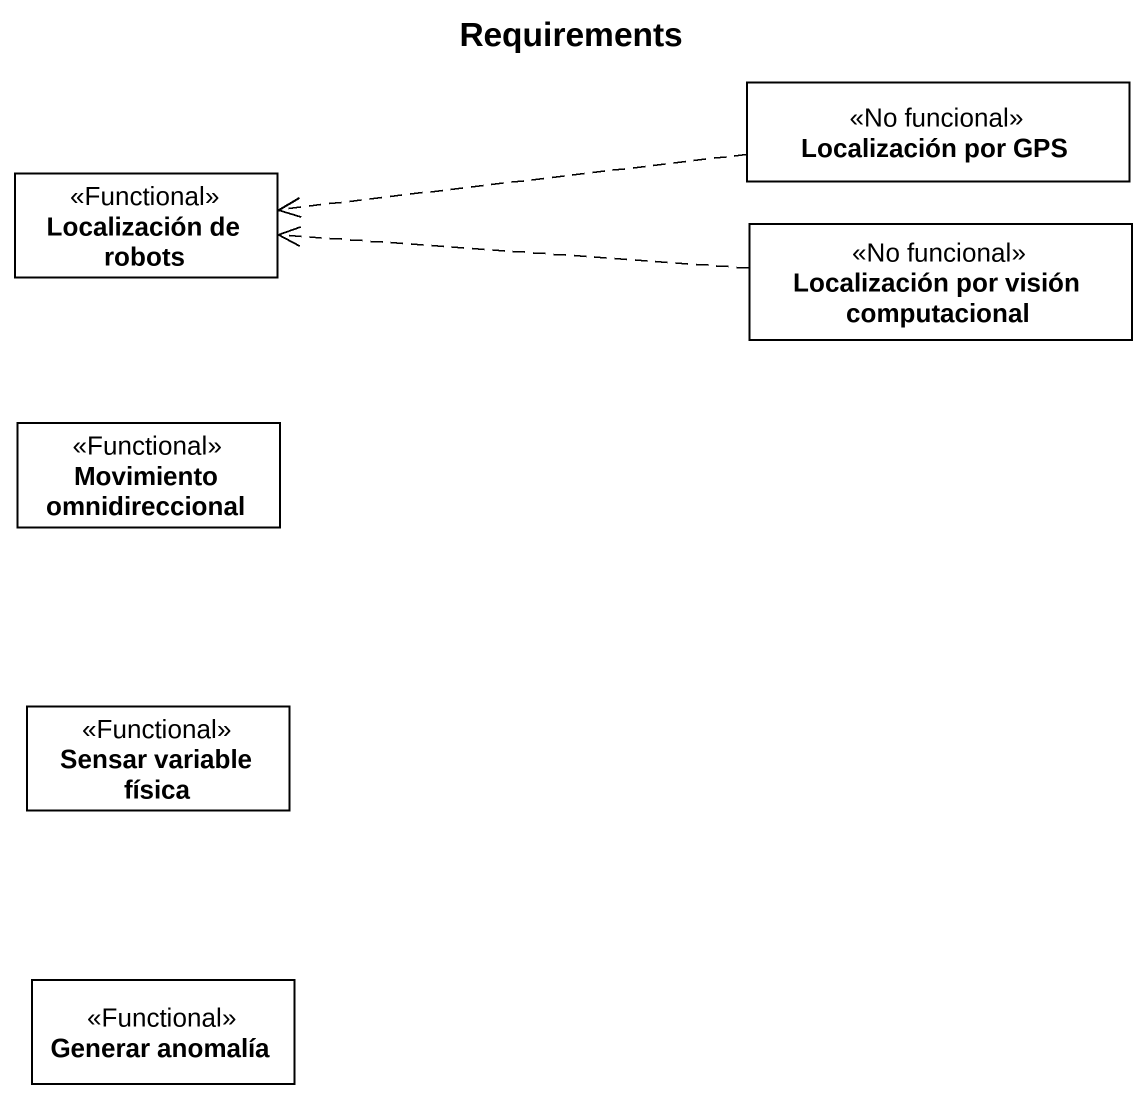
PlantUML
@startuml
title Requirements
hide circle
hide empty members
class "Localización por GPS" as Localización_por_GPS <<No funcional>>
class "Localización de robots" as Localización_de_robots <<Functional>>
class "Localización por visión computacional" as Localización_por_visión <<No funcional>>
class "Movimiento omnidireccional" as Movimiento_omnidireccional <<Functional>>
class "Sensar variable física" as Sensar_variable_física <<Functional>>
class "Generar anomalía" as Generar_anomalía <<Functional>>
Localización_por_GPS .left.> Localización_de_robots
Localización_por_visión .left.> Localización_de_robots
@enduml
